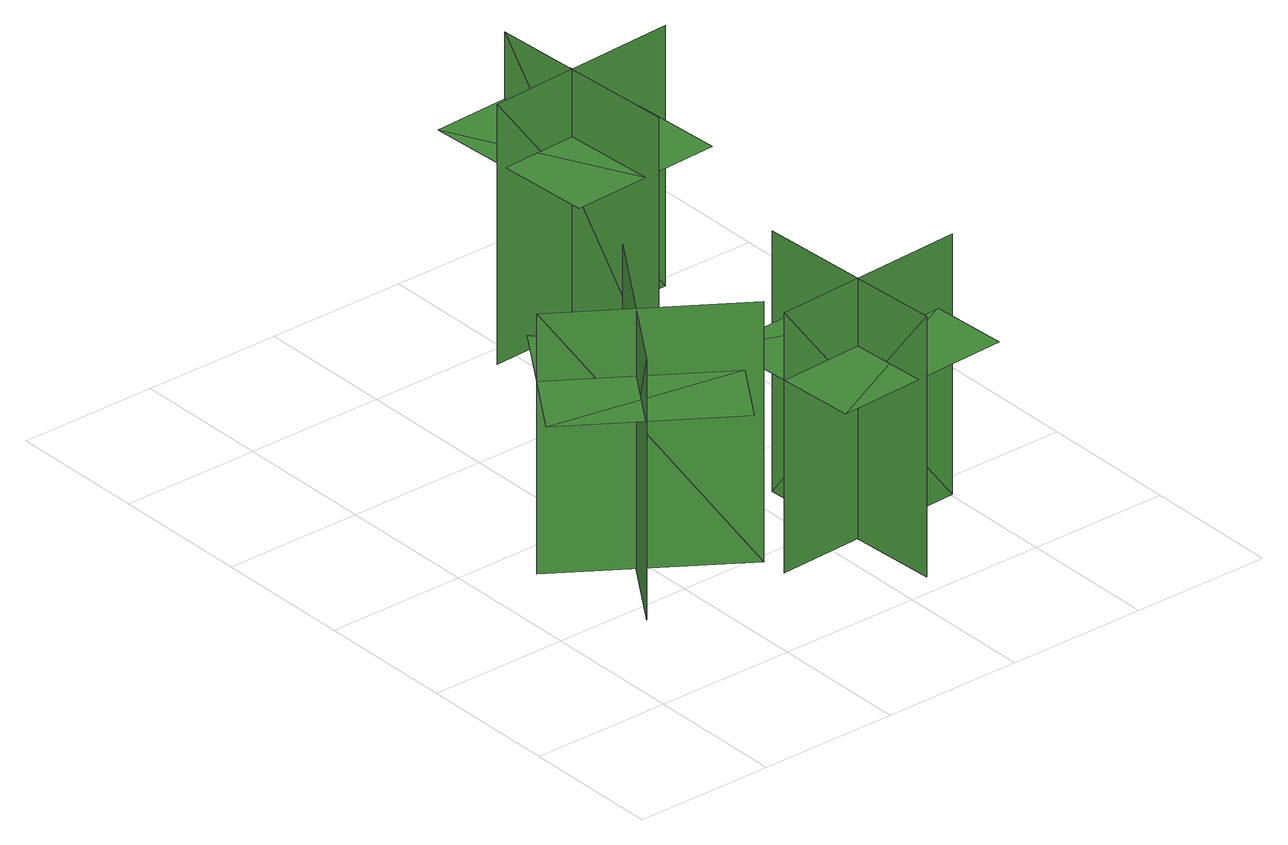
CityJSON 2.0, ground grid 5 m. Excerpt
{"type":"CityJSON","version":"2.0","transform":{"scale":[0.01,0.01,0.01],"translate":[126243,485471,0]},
"CityObjects":{
"tree1":{"type":"SolitaryVegetationObject","geometry":[{"type":"MultiSurface","lod":"1","boundaries":[[[0,1,2]],[[0,2,3]],[[4,5,6]],[[4,6,7]],[[8,9,10]],[[8,10,11]],[[8,12,13]],[[8,13,9]]]}]},
"tree2":{"type":"SolitaryVegetationObject","geometry":[{"type":"MultiSurface","lod":"1","boundaries":[[[14,15,16]],[[14,16,17]],[[18,19,20]],[[18,20,21]],[[22,23,24]],[[22,24,25]],[[22,26,27]],[[22,27,23]]]}]},
"tree3":{"type":"SolitaryVegetationObject","geometry":[{"type":"MultiSurface","lod":"1","boundaries":[[[28,29,30]],[[28,30,31]],[[32,33,34]],[[32,34,35]],[[36,37,38]],[[36,38,39]],[[36,40,41]],[[36,41,37]]]}]}
},
"vertices":[
[784,457,27],[193,849,27],[193,849,966],[784,457,966],[669,1005,27],[277,415,27],[277,415,966],[669,1005,966],[734,491,723],[193,849,723],[38,616,723],[579,257,723],[888,724,723],[348,1082,723],
[1508,414,17],[800,377,17],[800,377,956],[1508,414,956],[1089,786,17],[1126,78,17],[1126,78,956],[1089,786,956],[1447,411,713],[800,377,713],[815,97,713],[1462,131,713],[1433,691,713],[785,656,713],
[1123,1379,143],[1087,2086,143],[1087,2086,1082],[1123,1379,1082],[1496,1797,143],[788,1761,143],[788,1761,1082],[1496,1797,1082],[1120,1439,840],[1087,2086,840],[807,2072,840],[840,1425,840],[1400,1453,840],[1366,2101,840]
]}
